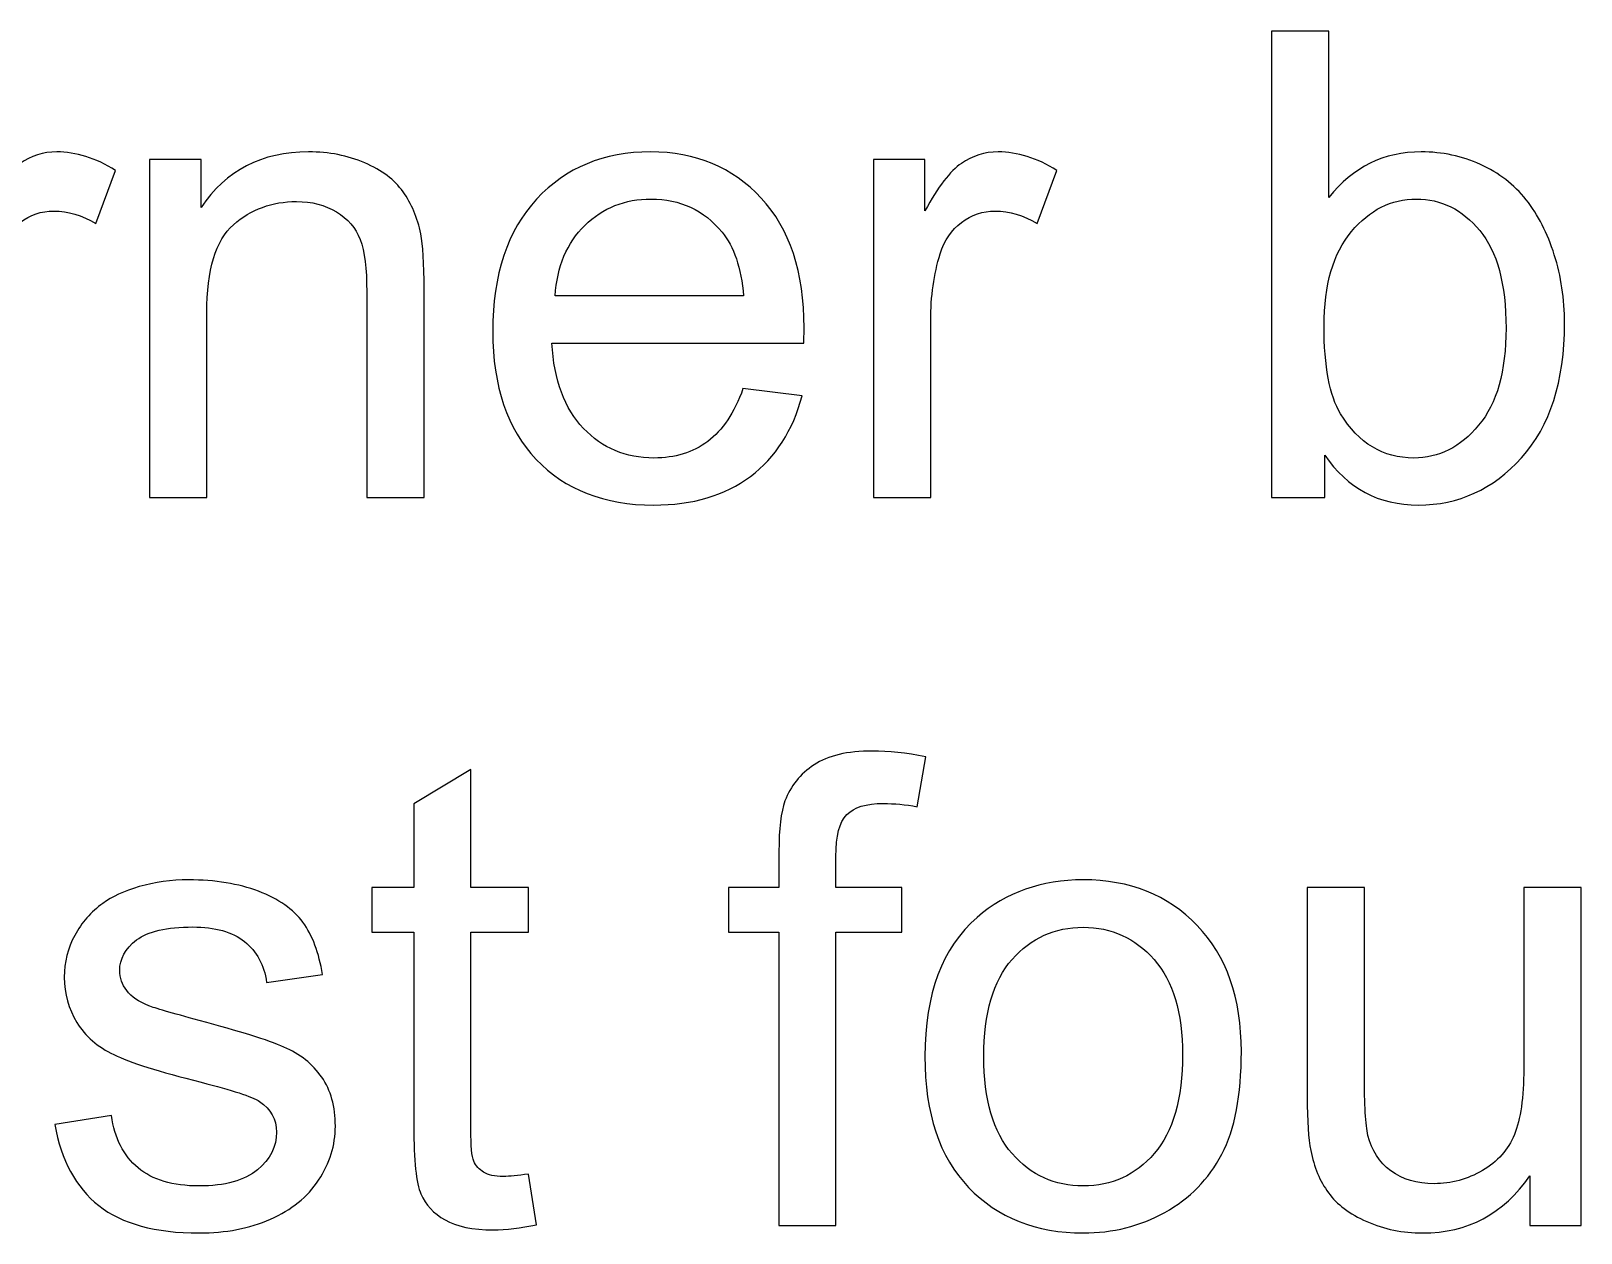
# Model space of a CAD drawing. Header units: millimetres. Extents: x -1420 to -489, y -454 to 898.
# Drawn here: x -1195.58 to -1175.43, y -384.37 to -368.75 of the extents above; entities that cross this region are included whole.
import ezdxf

# ---------------------------------------------------------------- set-up
doc = ezdxf.new("R2010")
doc.units = ezdxf.units.MM
doc.header["$MEASUREMENT"] = 0
doc.layers.add('Layer 1', color=7, linetype='Continuous')

msp = doc.modelspace()

# ---------------------------------------------------------------- linework, layer by layer
at = {"layer": 'Layer 1', "color": 250}
for points, knots in [([(-1178.7653, -374.8103), (-1178.7653, -374.8103), (-1179.4553, -374.8103), (-1179.4553, -374.8103), (-1179.4553, -374.8103), (-1179.4553, -374.8103), (-1179.4553, -368.7496), (-1179.4553, -368.7496), (-1179.4553, -368.7496), (-1179.4553, -368.7496), (-1178.7117, -368.7496), (-1178.7117, -368.7496), (-1178.7117, -368.7496), (-1178.7117, -368.7496), (-1178.7117, -370.9114), (-1178.7117, -370.9114), (-1178.7117, -370.9114), (-1178.397, -370.5177), (-1177.9962, -370.3201), (-1177.5094, -370.3201), (-1177.5094, -370.3201), (-1177.2385, -370.3201), (-1176.9831, -370.3752), (-1176.7418, -370.4838), (-1176.7418, -370.4838), (-1176.5005, -370.5925), (-1176.3029, -370.7463), (-1176.1463, -370.9424), (-1176.1463, -370.9424), (-1175.991, -371.14), (-1175.8683, -371.3771), (-1175.7808, -371.6565), (-1175.7808, -371.6565), (-1175.6919, -371.9344), (-1175.6481, -372.2322), (-1175.6481, -372.5483), (-1175.6481, -372.5483), (-1175.6481, -373.3018), (-1175.8344, -373.8832), (-1176.2069, -374.2938), (-1176.2069, -374.2938), (-1176.5781, -374.7045), (-1177.0254, -374.9091), (-1177.5461, -374.9091), (-1177.5461, -374.9091), (-1178.064, -374.9091), (-1178.4704, -374.6932), (-1178.7653, -374.26), (-1178.7653, -374.26), (-1178.7653, -374.26), (-1178.7653, -374.8103), (-1178.7653, -374.8103)], [0, 0, 0, 0, 0.0714286, 0.0714286, 0.0714286, 0.0714286, 0.1428571, 0.1428571, 0.1428571, 0.1428571, 0.2142857, 0.2142857, 0.2142857, 0.2142857, 0.2857143, 0.2857143, 0.2857143, 0.2857143, 0.3571429, 0.3571429, 0.3571429, 0.3571429, 0.4285714, 0.4285714, 0.4285714, 0.4285714, 0.5, 0.5, 0.5, 0.5, 0.5714286, 0.5714286, 0.5714286, 0.5714286, 0.6428571, 0.6428571, 0.6428571, 0.6428571, 0.7142857, 0.7142857, 0.7142857, 0.7142857, 0.7857143, 0.7857143, 0.7857143, 0.7857143, 0.8571429, 0.8571429, 0.8571429, 0.8571429, 1, 1, 1, 1]), ([(-1196.8685, -374.8103), (-1196.8685, -374.8103), (-1196.8685, -370.4203), (-1196.8685, -370.4203), (-1196.8685, -370.4203), (-1196.8685, -370.4203), (-1196.1996, -370.4203), (-1196.1996, -370.4203), (-1196.1996, -370.4203), (-1196.1996, -370.4203), (-1196.1996, -371.085), (-1196.1996, -371.085), (-1196.1996, -371.085), (-1196.0289, -370.7745), (-1195.8708, -370.5685), (-1195.7255, -370.4697), (-1195.7255, -370.4697), (-1195.5815, -370.3709), (-1195.4221, -370.3201), (-1195.2485, -370.3201), (-1195.2485, -370.3201), (-1194.9973, -370.3201), (-1194.7433, -370.4006), (-1194.4837, -370.56), (-1194.4837, -370.56), (-1194.4837, -370.56), (-1194.7405, -371.2515), (-1194.7405, -371.2515), (-1194.7405, -371.2515), (-1194.9211, -371.1428), (-1195.1032, -371.0892), (-1195.2852, -371.0892), (-1195.2852, -371.0892), (-1195.4489, -371.0892), (-1195.5942, -371.1386), (-1195.724, -371.2359), (-1195.724, -371.2359), (-1195.8539, -371.3347), (-1195.9456, -371.4702), (-1196.0006, -371.6438), (-1196.0006, -371.6438), (-1196.0839, -371.9076), (-1196.1248, -372.1969), (-1196.1248, -372.5116), (-1196.1248, -372.5116), (-1196.1248, -372.5116), (-1196.1248, -374.8103), (-1196.1248, -374.8103), (-1196.1248, -374.8103), (-1196.1248, -374.8103), (-1196.8685, -374.8103), (-1196.8685, -374.8103)], [0, 0, 0, 0, 0.0714286, 0.0714286, 0.0714286, 0.0714286, 0.1428571, 0.1428571, 0.1428571, 0.1428571, 0.2142857, 0.2142857, 0.2142857, 0.2142857, 0.2857143, 0.2857143, 0.2857143, 0.2857143, 0.3571429, 0.3571429, 0.3571429, 0.3571429, 0.4285714, 0.4285714, 0.4285714, 0.4285714, 0.5, 0.5, 0.5, 0.5, 0.5714286, 0.5714286, 0.5714286, 0.5714286, 0.6428571, 0.6428571, 0.6428571, 0.6428571, 0.7142857, 0.7142857, 0.7142857, 0.7142857, 0.7857143, 0.7857143, 0.7857143, 0.7857143, 0.8571429, 0.8571429, 0.8571429, 0.8571429, 1, 1, 1, 1]), ([(-1194.0406, -374.8103), (-1194.0406, -374.8103), (-1194.0406, -370.4203), (-1194.0406, -370.4203), (-1194.0406, -370.4203), (-1194.0406, -370.4203), (-1193.3717, -370.4203), (-1193.3717, -370.4203), (-1193.3717, -370.4203), (-1193.3717, -370.4203), (-1193.3717, -371.044), (-1193.3717, -371.044), (-1193.3717, -371.044), (-1193.0486, -370.5614), (-1192.5829, -370.3201), (-1191.9747, -370.3201), (-1191.9747, -370.3201), (-1191.7094, -370.3201), (-1191.4667, -370.3681), (-1191.2452, -370.4626), (-1191.2452, -370.4626), (-1191.0222, -370.5586), (-1190.8571, -370.6828), (-1190.7471, -370.838), (-1190.7471, -370.838), (-1190.6356, -370.9918), (-1190.5594, -371.1753), (-1190.5142, -371.3869), (-1190.5142, -371.3869), (-1190.4874, -371.5252), (-1190.4733, -371.7665), (-1190.4733, -372.1108), (-1190.4733, -372.1108), (-1190.4733, -372.1108), (-1190.4733, -374.8103), (-1190.4733, -374.8103), (-1190.4733, -374.8103), (-1190.4733, -374.8103), (-1191.2184, -374.8103), (-1191.2184, -374.8103), (-1191.2184, -374.8103), (-1191.2184, -374.8103), (-1191.2184, -372.1391), (-1191.2184, -372.1391), (-1191.2184, -372.1391), (-1191.2184, -371.8371), (-1191.2466, -371.6099), (-1191.3044, -371.4589), (-1191.3044, -371.4589), (-1191.3623, -371.3093), (-1191.4653, -371.1894), (-1191.6121, -371.1005), (-1191.6121, -371.1005), (-1191.7602, -371.0102), (-1191.9324, -370.965), (-1192.1314, -370.965), (-1192.1314, -370.965), (-1192.4489, -370.965), (-1192.7212, -371.0666), (-1192.9526, -371.267), (-1192.9526, -371.267), (-1193.1826, -371.4688), (-1193.2969, -371.8498), (-1193.2969, -372.4128), (-1193.2969, -372.4128), (-1193.2969, -372.4128), (-1193.2969, -374.8103), (-1193.2969, -374.8103), (-1193.2969, -374.8103), (-1193.2969, -374.8103), (-1194.0406, -374.8103), (-1194.0406, -374.8103)], [0, 0, 0, 0, 0.0526316, 0.0526316, 0.0526316, 0.0526316, 0.1052632, 0.1052632, 0.1052632, 0.1052632, 0.1578947, 0.1578947, 0.1578947, 0.1578947, 0.2105263, 0.2105263, 0.2105263, 0.2105263, 0.2631579, 0.2631579, 0.2631579, 0.2631579, 0.3157895, 0.3157895, 0.3157895, 0.3157895, 0.3684211, 0.3684211, 0.3684211, 0.3684211, 0.4210526, 0.4210526, 0.4210526, 0.4210526, 0.4736842, 0.4736842, 0.4736842, 0.4736842, 0.5263158, 0.5263158, 0.5263158, 0.5263158, 0.5789474, 0.5789474, 0.5789474, 0.5789474, 0.6315789, 0.6315789, 0.6315789, 0.6315789, 0.6842105, 0.6842105, 0.6842105, 0.6842105, 0.7368421, 0.7368421, 0.7368421, 0.7368421, 0.7894737, 0.7894737, 0.7894737, 0.7894737, 0.8421053, 0.8421053, 0.8421053, 0.8421053, 0.8947368, 0.8947368, 0.8947368, 0.8947368, 1, 1, 1, 1]), ([(-1186.3274, -373.3964), (-1186.3274, -373.3964), (-1185.5584, -373.4909), (-1185.5584, -373.4909), (-1185.5584, -373.4909), (-1185.6797, -373.9411), (-1185.9041, -374.2896), (-1186.2315, -374.538), (-1186.2315, -374.538), (-1186.5603, -374.7849), (-1186.9794, -374.9091), (-1187.4888, -374.9091), (-1187.4888, -374.9091), (-1188.1308, -374.9091), (-1188.6403, -374.7115), (-1189.0156, -374.3164), (-1189.0156, -374.3164), (-1189.3924, -373.9213), (-1189.5801, -373.3667), (-1189.5801, -372.6527), (-1189.5801, -372.6527), (-1189.5801, -371.9133), (-1189.3896, -371.3404), (-1189.01, -370.9326), (-1189.01, -370.9326), (-1188.629, -370.5247), (-1188.1365, -370.3201), (-1187.5297, -370.3201), (-1187.5297, -370.3201), (-1186.9427, -370.3201), (-1186.4629, -370.5205), (-1186.0918, -370.9199), (-1186.0918, -370.9199), (-1185.7192, -371.3192), (-1185.533, -371.8822), (-1185.533, -372.6061), (-1185.533, -372.6061), (-1185.533, -372.6513), (-1185.5344, -372.7176), (-1185.5372, -372.8051), (-1185.5372, -372.8051), (-1185.5372, -372.8051), (-1188.811, -372.8051), (-1188.811, -372.8051), (-1188.811, -372.8051), (-1188.7842, -373.2877), (-1188.6473, -373.6574), (-1188.4018, -373.9128), (-1188.4018, -373.9128), (-1188.1562, -374.1697), (-1187.8514, -374.2981), (-1187.4845, -374.2981), (-1187.4845, -374.2981), (-1187.2122, -374.2981), (-1186.9794, -374.2261), (-1186.786, -374.0822), (-1186.786, -374.0822), (-1186.5927, -373.9396), (-1186.4403, -373.711), (-1186.3274, -373.3964)], [0, 0, 0, 0, 0.0625, 0.0625, 0.0625, 0.0625, 0.125, 0.125, 0.125, 0.125, 0.1875, 0.1875, 0.1875, 0.1875, 0.25, 0.25, 0.25, 0.25, 0.3125, 0.3125, 0.3125, 0.3125, 0.375, 0.375, 0.375, 0.375, 0.4375, 0.4375, 0.4375, 0.4375, 0.5, 0.5, 0.5, 0.5, 0.5625, 0.5625, 0.5625, 0.5625, 0.625, 0.625, 0.625, 0.625, 0.6875, 0.6875, 0.6875, 0.6875, 0.75, 0.75, 0.75, 0.75, 0.8125, 0.8125, 0.8125, 0.8125, 0.875, 0.875, 0.875, 0.875, 1, 1, 1, 1]), ([(-1184.6313, -374.8103), (-1184.6313, -374.8103), (-1184.6313, -370.4203), (-1184.6313, -370.4203), (-1184.6313, -370.4203), (-1184.6313, -370.4203), (-1183.9624, -370.4203), (-1183.9624, -370.4203), (-1183.9624, -370.4203), (-1183.9624, -370.4203), (-1183.9624, -371.085), (-1183.9624, -371.085), (-1183.9624, -371.085), (-1183.7917, -370.7745), (-1183.6336, -370.5685), (-1183.4883, -370.4697), (-1183.4883, -370.4697), (-1183.3443, -370.3709), (-1183.1849, -370.3201), (-1183.0113, -370.3201), (-1183.0113, -370.3201), (-1182.7601, -370.3201), (-1182.5061, -370.4006), (-1182.2465, -370.56), (-1182.2465, -370.56), (-1182.2465, -370.56), (-1182.5033, -371.2515), (-1182.5033, -371.2515), (-1182.5033, -371.2515), (-1182.6839, -371.1428), (-1182.866, -371.0892), (-1183.048, -371.0892), (-1183.048, -371.0892), (-1183.2117, -371.0892), (-1183.357, -371.1386), (-1183.4868, -371.2359), (-1183.4868, -371.2359), (-1183.6167, -371.3347), (-1183.7084, -371.4702), (-1183.7634, -371.6438), (-1183.7634, -371.6438), (-1183.8467, -371.9076), (-1183.8876, -372.1969), (-1183.8876, -372.5116), (-1183.8876, -372.5116), (-1183.8876, -372.5116), (-1183.8876, -374.8103), (-1183.8876, -374.8103), (-1183.8876, -374.8103), (-1183.8876, -374.8103), (-1184.6313, -374.8103), (-1184.6313, -374.8103)], [0, 0, 0, 0, 0.0714286, 0.0714286, 0.0714286, 0.0714286, 0.1428571, 0.1428571, 0.1428571, 0.1428571, 0.2142857, 0.2142857, 0.2142857, 0.2142857, 0.2857143, 0.2857143, 0.2857143, 0.2857143, 0.3571429, 0.3571429, 0.3571429, 0.3571429, 0.4285714, 0.4285714, 0.4285714, 0.4285714, 0.5, 0.5, 0.5, 0.5, 0.5714286, 0.5714286, 0.5714286, 0.5714286, 0.6428571, 0.6428571, 0.6428571, 0.6428571, 0.7142857, 0.7142857, 0.7142857, 0.7142857, 0.7857143, 0.7857143, 0.7857143, 0.7857143, 0.8571429, 0.8571429, 0.8571429, 0.8571429, 1, 1, 1, 1]), ([(-1188.7701, -372.1927), (-1188.7701, -372.1927), (-1186.319, -372.1927), (-1186.319, -372.1927), (-1186.319, -372.1927), (-1186.3514, -371.8244), (-1186.446, -371.5464), (-1186.5998, -371.3629), (-1186.5998, -371.3629), (-1186.8368, -371.0765), (-1187.1445, -370.9326), (-1187.5212, -370.9326), (-1187.5212, -370.9326), (-1187.8627, -370.9326), (-1188.1506, -371.0469), (-1188.3834, -371.2755), (-1188.3834, -371.2755), (-1188.6163, -371.5041), (-1188.7447, -371.8103), (-1188.7701, -372.1927)], [0, 0, 0, 0, 0.1666667, 0.1666667, 0.1666667, 0.1666667, 0.3333333, 0.3333333, 0.3333333, 0.3333333, 0.5, 0.5, 0.5, 0.5, 0.6666667, 0.6666667, 0.6666667, 0.6666667, 1, 1, 1, 1]), ([(-1178.7738, -372.5821), (-1178.7738, -373.1085), (-1178.7018, -373.4881), (-1178.5593, -373.7223), (-1178.5593, -373.7223), (-1178.325, -374.1062), (-1178.0075, -374.2981), (-1177.6082, -374.2981), (-1177.6082, -374.2981), (-1177.2822, -374.2981), (-1177.0014, -374.157), (-1176.7643, -373.8733), (-1176.7643, -373.8733), (-1176.5273, -373.5911), (-1176.4087, -373.1706), (-1176.4087, -372.6104), (-1176.4087, -372.6104), (-1176.4087, -372.0375), (-1176.523, -371.6141), (-1176.7502, -371.3418), (-1176.7502, -371.3418), (-1176.9774, -371.0694), (-1177.2526, -370.9326), (-1177.5743, -370.9326), (-1177.5743, -370.9326), (-1177.9003, -370.9326), (-1178.1811, -371.0737), (-1178.4182, -371.3559), (-1178.4182, -371.3559), (-1178.6552, -371.6381), (-1178.7738, -372.0473), (-1178.7738, -372.5821)], [0, 0, 0, 0, 0.1111111, 0.1111111, 0.1111111, 0.1111111, 0.2222222, 0.2222222, 0.2222222, 0.2222222, 0.3333333, 0.3333333, 0.3333333, 0.3333333, 0.4444444, 0.4444444, 0.4444444, 0.4444444, 0.5555556, 0.5555556, 0.5555556, 0.5555556, 0.6666667, 0.6666667, 0.6666667, 0.6666667, 0.7777778, 0.7777778, 0.7777778, 0.7777778, 1, 1, 1, 1]), ([(-1185.8605, -384.269), (-1185.8605, -384.269), (-1185.8605, -380.4576), (-1185.8605, -380.4576), (-1185.8605, -380.4576), (-1185.8605, -380.4576), (-1186.5167, -380.4576), (-1186.5167, -380.4576), (-1186.5167, -380.4576), (-1186.5167, -380.4576), (-1186.5167, -379.879), (-1186.5167, -379.879), (-1186.5167, -379.879), (-1186.5167, -379.879), (-1185.8605, -379.879), (-1185.8605, -379.879), (-1185.8605, -379.879), (-1185.8605, -379.879), (-1185.8605, -379.4119), (-1185.8605, -379.4119), (-1185.8605, -379.4119), (-1185.8605, -379.117), (-1185.8337, -378.8969), (-1185.7815, -378.7544), (-1185.7815, -378.7544), (-1185.7095, -378.561), (-1185.5839, -378.4044), (-1185.4033, -378.2845), (-1185.4033, -378.2845), (-1185.2227, -378.1645), (-1184.9701, -378.1052), (-1184.6441, -378.1052), (-1184.6441, -378.1052), (-1184.4353, -378.1052), (-1184.2039, -378.1292), (-1183.9499, -378.18), (-1183.9499, -378.18), (-1183.9499, -378.18), (-1184.0613, -378.8291), (-1184.0613, -378.8291), (-1184.0613, -378.8291), (-1184.2151, -378.8009), (-1184.3619, -378.7868), (-1184.5002, -378.7868), (-1184.5002, -378.7868), (-1184.726, -378.7868), (-1184.8854, -378.8348), (-1184.9786, -378.9322), (-1184.9786, -378.9322), (-1185.0731, -379.0281), (-1185.1197, -379.2087), (-1185.1197, -379.474), (-1185.1197, -379.474), (-1185.1197, -379.474), (-1185.1197, -379.879), (-1185.1197, -379.879), (-1185.1197, -379.879), (-1185.1197, -379.879), (-1184.2645, -379.879), (-1184.2645, -379.879), (-1184.2645, -379.879), (-1184.2645, -379.879), (-1184.2645, -380.4576), (-1184.2645, -380.4576), (-1184.2645, -380.4576), (-1184.2645, -380.4576), (-1185.1197, -380.4576), (-1185.1197, -380.4576), (-1185.1197, -380.4576), (-1185.1197, -380.4576), (-1185.1197, -384.269), (-1185.1197, -384.269), (-1185.1197, -384.269), (-1185.1197, -384.269), (-1185.8605, -384.269), (-1185.8605, -384.269)], [0, 0, 0, 0, 0.05, 0.05, 0.05, 0.05, 0.1, 0.1, 0.1, 0.1, 0.15, 0.15, 0.15, 0.15, 0.2, 0.2, 0.2, 0.2, 0.25, 0.25, 0.25, 0.25, 0.3, 0.3, 0.3, 0.3, 0.35, 0.35, 0.35, 0.35, 0.4, 0.4, 0.4, 0.4, 0.45, 0.45, 0.45, 0.45, 0.5, 0.5, 0.5, 0.5, 0.55, 0.55, 0.55, 0.55, 0.6, 0.6, 0.6, 0.6, 0.65, 0.65, 0.65, 0.65, 0.7, 0.7, 0.7, 0.7, 0.75, 0.75, 0.75, 0.75, 0.8, 0.8, 0.8, 0.8, 0.85, 0.85, 0.85, 0.85, 0.9, 0.9, 0.9, 0.9, 1, 1, 1, 1]), ([(-1189.1173, -383.603), (-1189.1173, -383.603), (-1189.0101, -384.2605), (-1189.0101, -384.2605), (-1189.0101, -384.2605), (-1189.2189, -384.3043), (-1189.4066, -384.3269), (-1189.5717, -384.3269), (-1189.5717, -384.3269), (-1189.8426, -384.3269), (-1190.0515, -384.2845), (-1190.201, -384.1984), (-1190.201, -384.1984), (-1190.3492, -384.1138), (-1190.4536, -384.0009), (-1190.5143, -383.8612), (-1190.5143, -383.8612), (-1190.575, -383.7229), (-1190.606, -383.4294), (-1190.606, -382.9835), (-1190.606, -382.9835), (-1190.606, -382.9835), (-1190.606, -380.4576), (-1190.606, -380.4576), (-1190.606, -380.4576), (-1190.606, -380.4576), (-1191.1521, -380.4576), (-1191.1521, -380.4576), (-1191.1521, -380.4576), (-1191.1521, -380.4576), (-1191.1521, -379.879), (-1191.1521, -379.879), (-1191.1521, -379.879), (-1191.1521, -379.879), (-1190.606, -379.879), (-1190.606, -379.879), (-1190.606, -379.879), (-1190.606, -379.879), (-1190.606, -378.791), (-1190.606, -378.791), (-1190.606, -378.791), (-1190.606, -378.791), (-1189.8652, -378.3451), (-1189.8652, -378.3451), (-1189.8652, -378.3451), (-1189.8652, -378.3451), (-1189.8652, -379.879), (-1189.8652, -379.879), (-1189.8652, -379.879), (-1189.8652, -379.879), (-1189.1173, -379.879), (-1189.1173, -379.879), (-1189.1173, -379.879), (-1189.1173, -379.879), (-1189.1173, -380.4576), (-1189.1173, -380.4576), (-1189.1173, -380.4576), (-1189.1173, -380.4576), (-1189.8652, -380.4576), (-1189.8652, -380.4576), (-1189.8652, -380.4576), (-1189.8652, -380.4576), (-1189.8652, -383.0244), (-1189.8652, -383.0244), (-1189.8652, -383.0244), (-1189.8652, -383.2375), (-1189.8525, -383.3729), (-1189.8271, -383.4336), (-1189.8271, -383.4336), (-1189.8003, -383.4943), (-1189.7579, -383.5423), (-1189.6987, -383.579), (-1189.6987, -383.579), (-1189.6394, -383.6142), (-1189.5547, -383.6326), (-1189.4447, -383.6326), (-1189.4447, -383.6326), (-1189.3614, -383.6326), (-1189.2528, -383.6227), (-1189.1173, -383.603)], [0, 0, 0, 0, 0.047619, 0.047619, 0.047619, 0.047619, 0.0952381, 0.0952381, 0.0952381, 0.0952381, 0.1428571, 0.1428571, 0.1428571, 0.1428571, 0.1904762, 0.1904762, 0.1904762, 0.1904762, 0.2380952, 0.2380952, 0.2380952, 0.2380952, 0.2857143, 0.2857143, 0.2857143, 0.2857143, 0.3333333, 0.3333333, 0.3333333, 0.3333333, 0.3809524, 0.3809524, 0.3809524, 0.3809524, 0.4285714, 0.4285714, 0.4285714, 0.4285714, 0.4761905, 0.4761905, 0.4761905, 0.4761905, 0.5238095, 0.5238095, 0.5238095, 0.5238095, 0.5714286, 0.5714286, 0.5714286, 0.5714286, 0.6190476, 0.6190476, 0.6190476, 0.6190476, 0.6666667, 0.6666667, 0.6666667, 0.6666667, 0.7142857, 0.7142857, 0.7142857, 0.7142857, 0.7619048, 0.7619048, 0.7619048, 0.7619048, 0.8095238, 0.8095238, 0.8095238, 0.8095238, 0.8571429, 0.8571429, 0.8571429, 0.8571429, 0.9047619, 0.9047619, 0.9047619, 0.9047619, 1, 1, 1, 1]), ([(-1195.2726, -382.9581), (-1195.2726, -382.9581), (-1194.5375, -382.8424), (-1194.5375, -382.8424), (-1194.5375, -382.8424), (-1194.4965, -383.1373), (-1194.3808, -383.3631), (-1194.1917, -383.5211), (-1194.1917, -383.5211), (-1194.004, -383.6777), (-1193.7402, -383.7568), (-1193.4001, -383.7568), (-1193.4001, -383.7568), (-1193.0586, -383.7568), (-1192.8046, -383.6862), (-1192.6395, -383.5479), (-1192.6395, -383.5479), (-1192.4744, -383.4082), (-1192.3911, -383.2445), (-1192.3911, -383.0583), (-1192.3911, -383.0583), (-1192.3911, -382.8889), (-1192.4645, -382.7577), (-1192.6113, -382.6603), (-1192.6113, -382.6603), (-1192.7129, -382.594), (-1192.9669, -382.5107), (-1193.3719, -382.4091), (-1193.3719, -382.4091), (-1193.9166, -382.2709), (-1194.2962, -382.1523), (-1194.5064, -382.0507), (-1194.5064, -382.0507), (-1194.7167, -381.9505), (-1194.8775, -381.8108), (-1194.9862, -381.633), (-1194.9862, -381.633), (-1195.0948, -381.4552), (-1195.1499, -381.2591), (-1195.1499, -381.0446), (-1195.1499, -381.0446), (-1195.1499, -380.8485), (-1195.1047, -380.6678), (-1195.0144, -380.5013), (-1195.0144, -380.5013), (-1194.9255, -380.3334), (-1194.8027, -380.1951), (-1194.6489, -380.085), (-1194.6489, -380.085), (-1194.5332, -380.0004), (-1194.3752, -379.927), (-1194.1762, -379.8677), (-1194.1762, -379.8677), (-1193.9758, -379.8085), (-1193.7613, -379.7788), (-1193.5327, -379.7788), (-1193.5327, -379.7788), (-1193.1884, -379.7788), (-1192.8864, -379.8296), (-1192.6254, -379.9284), (-1192.6254, -379.9284), (-1192.3643, -380.0272), (-1192.1724, -380.1612), (-1192.0482, -380.3306), (-1192.0482, -380.3306), (-1191.9241, -380.5013), (-1191.8394, -380.7271), (-1191.7928, -381.0107), (-1191.7928, -381.0107), (-1191.7928, -381.0107), (-1192.5196, -381.1109), (-1192.5196, -381.1109), (-1192.5196, -381.1109), (-1192.5534, -380.8851), (-1192.6494, -380.7088), (-1192.8074, -380.5818), (-1192.8074, -380.5818), (-1192.9655, -380.4548), (-1193.1898, -380.3913), (-1193.4791, -380.3913), (-1193.4791, -380.3913), (-1193.8206, -380.3913), (-1194.0647, -380.4477), (-1194.2101, -380.5606), (-1194.2101, -380.5606), (-1194.3568, -380.6735), (-1194.4302, -380.8061), (-1194.4302, -380.9571), (-1194.4302, -380.9571), (-1194.4302, -381.0545), (-1194.3992, -381.1406), (-1194.3385, -381.2182), (-1194.3385, -381.2182), (-1194.2778, -381.2986), (-1194.1833, -381.3635), (-1194.0534, -381.4171), (-1194.0534, -381.4171), (-1193.9786, -381.4439), (-1193.7599, -381.5074), (-1193.3959, -381.6062), (-1193.3959, -381.6062), (-1192.8695, -381.7473), (-1192.5026, -381.8616), (-1192.2952, -381.9519), (-1192.2952, -381.9519), (-1192.0863, -382.0408), (-1191.9227, -382.1721), (-1191.8041, -382.3428), (-1191.8041, -382.3428), (-1191.6856, -382.5136), (-1191.6263, -382.7252), (-1191.6263, -382.9792), (-1191.6263, -382.9792), (-1191.6263, -383.2276), (-1191.6997, -383.4604), (-1191.8436, -383.6806), (-1191.8436, -383.6806), (-1191.989, -383.8993), (-1192.1978, -384.0686), (-1192.4702, -384.1886), (-1192.4702, -384.1886), (-1192.7425, -384.3085), (-1193.0515, -384.3678), (-1193.3959, -384.3678), (-1193.3959, -384.3678), (-1193.9674, -384.3678), (-1194.402, -384.2492), (-1194.7011, -384.0122), (-1194.7011, -384.0122), (-1195.0003, -383.7751), (-1195.1908, -383.4237), (-1195.2726, -382.9581)], [0, 0, 0, 0, 0.0294118, 0.0294118, 0.0294118, 0.0294118, 0.0588235, 0.0588235, 0.0588235, 0.0588235, 0.0882353, 0.0882353, 0.0882353, 0.0882353, 0.1176471, 0.1176471, 0.1176471, 0.1176471, 0.1470588, 0.1470588, 0.1470588, 0.1470588, 0.1764706, 0.1764706, 0.1764706, 0.1764706, 0.2058824, 0.2058824, 0.2058824, 0.2058824, 0.2352941, 0.2352941, 0.2352941, 0.2352941, 0.2647059, 0.2647059, 0.2647059, 0.2647059, 0.2941176, 0.2941176, 0.2941176, 0.2941176, 0.3235294, 0.3235294, 0.3235294, 0.3235294, 0.3529412, 0.3529412, 0.3529412, 0.3529412, 0.3823529, 0.3823529, 0.3823529, 0.3823529, 0.4117647, 0.4117647, 0.4117647, 0.4117647, 0.4411765, 0.4411765, 0.4411765, 0.4411765, 0.4705882, 0.4705882, 0.4705882, 0.4705882, 0.5, 0.5, 0.5, 0.5, 0.5294118, 0.5294118, 0.5294118, 0.5294118, 0.5588235, 0.5588235, 0.5588235, 0.5588235, 0.5882353, 0.5882353, 0.5882353, 0.5882353, 0.6176471, 0.6176471, 0.6176471, 0.6176471, 0.6470588, 0.6470588, 0.6470588, 0.6470588, 0.6764706, 0.6764706, 0.6764706, 0.6764706, 0.7058824, 0.7058824, 0.7058824, 0.7058824, 0.7352941, 0.7352941, 0.7352941, 0.7352941, 0.7647059, 0.7647059, 0.7647059, 0.7647059, 0.7941176, 0.7941176, 0.7941176, 0.7941176, 0.8235294, 0.8235294, 0.8235294, 0.8235294, 0.8529412, 0.8529412, 0.8529412, 0.8529412, 0.8823529, 0.8823529, 0.8823529, 0.8823529, 0.9117647, 0.9117647, 0.9117647, 0.9117647, 0.9411765, 0.9411765, 0.9411765, 0.9411765, 1, 1, 1, 1]), ([(-1183.9626, -382.0733), (-1183.9626, -381.2605), (-1183.7368, -380.658), (-1183.2838, -380.2671), (-1183.2838, -380.2671), (-1182.9071, -379.9425), (-1182.447, -379.7788), (-1181.9038, -379.7788), (-1181.9038, -379.7788), (-1181.2998, -379.7788), (-1180.8059, -379.9764), (-1180.4235, -380.3729), (-1180.4235, -380.3729), (-1180.0397, -380.768), (-1179.8492, -381.3141), (-1179.8492, -382.0112), (-1179.8492, -382.0112), (-1179.8492, -382.5771), (-1179.9338, -383.0216), (-1180.1032, -383.3447), (-1180.1032, -383.3447), (-1180.2725, -383.6693), (-1180.5195, -383.9205), (-1180.8426, -384.0997), (-1180.8426, -384.0997), (-1181.1672, -384.2789), (-1181.5199, -384.3678), (-1181.9038, -384.3678), (-1181.9038, -384.3678), (-1182.5176, -384.3678), (-1183.0143, -384.1716), (-1183.3939, -383.7765), (-1183.3939, -383.7765), (-1183.7735, -383.3828), (-1183.9626, -382.8155), (-1183.9626, -382.0733)], [0, 0, 0, 0, 0.1, 0.1, 0.1, 0.1, 0.2, 0.2, 0.2, 0.2, 0.3, 0.3, 0.3, 0.3, 0.4, 0.4, 0.4, 0.4, 0.5, 0.5, 0.5, 0.5, 0.6, 0.6, 0.6, 0.6, 0.7, 0.7, 0.7, 0.7, 0.8, 0.8, 0.8, 0.8, 1, 1, 1, 1]), ([(-1176.0984, -384.269), (-1176.0984, -384.269), (-1176.0984, -383.6241), (-1176.0984, -383.6241), (-1176.0984, -383.6241), (-1176.4413, -384.1208), (-1176.9056, -384.3678), (-1177.4926, -384.3678), (-1177.4926, -384.3678), (-1177.7508, -384.3678), (-1177.9936, -384.3184), (-1178.2179, -384.2196), (-1178.2179, -384.2196), (-1178.4423, -384.1208), (-1178.6088, -383.9952), (-1178.7175, -383.8457), (-1178.7175, -383.8457), (-1178.8275, -383.6947), (-1178.9037, -383.5112), (-1178.9475, -383.2939), (-1178.9475, -383.2939), (-1178.9771, -383.1472), (-1178.9926, -382.9157), (-1178.9926, -382.5982), (-1178.9926, -382.5982), (-1178.9926, -382.5982), (-1178.9926, -379.879), (-1178.9926, -379.879), (-1178.9926, -379.879), (-1178.9926, -379.879), (-1178.249, -379.879), (-1178.249, -379.879), (-1178.249, -379.879), (-1178.249, -379.879), (-1178.249, -382.3132), (-1178.249, -382.3132), (-1178.249, -382.3132), (-1178.249, -382.7027), (-1178.2335, -382.9637), (-1178.2038, -383.0992), (-1178.2038, -383.0992), (-1178.1558, -383.2953), (-1178.0571, -383.4477), (-1177.9061, -383.5606), (-1177.9061, -383.5606), (-1177.7537, -383.6721), (-1177.566, -383.7271), (-1177.343, -383.7271), (-1177.343, -383.7271), (-1177.1201, -383.7271), (-1176.9112, -383.6707), (-1176.7151, -383.5564), (-1176.7151, -383.5564), (-1176.5189, -383.4421), (-1176.3807, -383.2855), (-1176.3002, -383.0893), (-1176.3002, -383.0893), (-1176.2184, -382.8918), (-1176.1775, -382.6053), (-1176.1775, -382.2313), (-1176.1775, -382.2313), (-1176.1775, -382.2313), (-1176.1775, -379.879), (-1176.1775, -379.879), (-1176.1775, -379.879), (-1176.1775, -379.879), (-1175.4338, -379.879), (-1175.4338, -379.879), (-1175.4338, -379.879), (-1175.4338, -379.879), (-1175.4338, -384.269), (-1175.4338, -384.269), (-1175.4338, -384.269), (-1175.4338, -384.269), (-1176.0984, -384.269), (-1176.0984, -384.269)], [0, 0, 0, 0, 0.05, 0.05, 0.05, 0.05, 0.1, 0.1, 0.1, 0.1, 0.15, 0.15, 0.15, 0.15, 0.2, 0.2, 0.2, 0.2, 0.25, 0.25, 0.25, 0.25, 0.3, 0.3, 0.3, 0.3, 0.35, 0.35, 0.35, 0.35, 0.4, 0.4, 0.4, 0.4, 0.45, 0.45, 0.45, 0.45, 0.5, 0.5, 0.5, 0.5, 0.55, 0.55, 0.55, 0.55, 0.6, 0.6, 0.6, 0.6, 0.65, 0.65, 0.65, 0.65, 0.7, 0.7, 0.7, 0.7, 0.75, 0.75, 0.75, 0.75, 0.8, 0.8, 0.8, 0.8, 0.85, 0.85, 0.85, 0.85, 0.9, 0.9, 0.9, 0.9, 1, 1, 1, 1]), ([(-1183.1978, -382.0733), (-1183.1978, -382.6363), (-1183.075, -383.0569), (-1182.8295, -383.3363), (-1182.8295, -383.3363), (-1182.5839, -383.6171), (-1182.2749, -383.7568), (-1181.9038, -383.7568), (-1181.9038, -383.7568), (-1181.5341, -383.7568), (-1181.2264, -383.6157), (-1180.9809, -383.3348), (-1180.9809, -383.3348), (-1180.7368, -383.054), (-1180.614, -382.625), (-1180.614, -382.0493), (-1180.614, -382.0493), (-1180.614, -381.506), (-1180.7368, -381.094), (-1180.9837, -380.8146), (-1180.9837, -380.8146), (-1181.2307, -380.5352), (-1181.5369, -380.3955), (-1181.9038, -380.3955), (-1181.9038, -380.3955), (-1182.2749, -380.3955), (-1182.5839, -380.5352), (-1182.8295, -380.8132), (-1182.8295, -380.8132), (-1183.075, -381.0912), (-1183.1978, -381.5117), (-1183.1978, -382.0733)], [0, 0, 0, 0, 0.1111111, 0.1111111, 0.1111111, 0.1111111, 0.2222222, 0.2222222, 0.2222222, 0.2222222, 0.3333333, 0.3333333, 0.3333333, 0.3333333, 0.4444444, 0.4444444, 0.4444444, 0.4444444, 0.5555556, 0.5555556, 0.5555556, 0.5555556, 0.6666667, 0.6666667, 0.6666667, 0.6666667, 0.7777778, 0.7777778, 0.7777778, 0.7777778, 1, 1, 1, 1])]:
    msp.add_open_spline(points, degree=3, knots=knots, dxfattribs=at)

doc.saveas('drawing.dxf')
